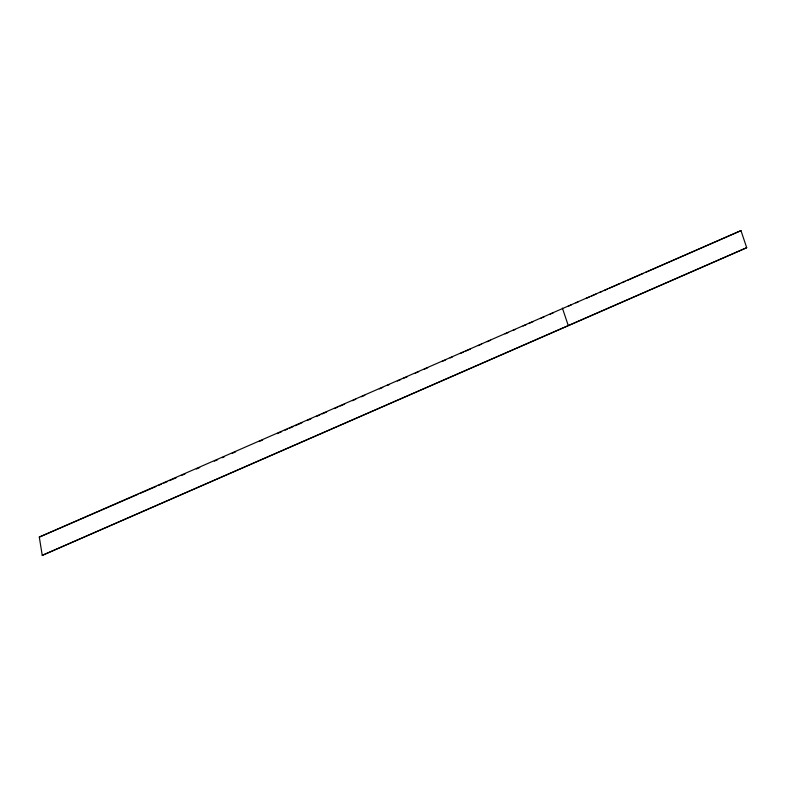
<?xml version="1.0" encoding="UTF-8"?>
<svg xmlns="http://www.w3.org/2000/svg" width="786" height="786" viewBox="0 0 786 786"><rect width="100%" height="100%" fill="white"/><g stroke="black" fill="none" stroke-linecap="round" stroke-linejoin="round"><path stroke-width="1.18" d="M39.3 537.074L740.972 230.622L746.7 247.708L42.238 555.378L39.3 537.074L138.012 494.306M196.343 469.016L199.713 467.542M214.313 461.156L217.683 459.672M222.173 457.707L224.423 456.725M232.283 453.286L235.653 451.812M259.233 441.486L262.603 440.013M277.203 433.626L281.693 431.661M285.063 430.188L287.303 429.205M289.553 428.223L292.923 426.739M295.163 425.757L301.903 422.809M307.523 420.353L310.883 418.879M316.503 416.423L319.873 414.949M322.113 413.967L326.612 412.002M334.472 408.553L337.842 407.079M340.083 406.097L344.573 404.132M352.433 400.693L355.803 399.219M361.422 396.763L364.792 395.289M379.383 388.893L382.753 387.419M387.252 385.454L389.492 384.472M397.352 381.033L400.722 379.559M402.972 378.577L407.462 376.612M415.322 373.163L418.692 371.69M424.302 369.233L427.672 367.76M442.272 361.373L445.642 359.9M450.132 357.925L452.382 356.942M460.242 353.504L463.612 352.03M465.852 351.047L470.342 349.082M478.202 345.644L481.572 344.17M487.192 341.704L490.562 340.23M505.162 333.844L508.522 332.37M513.022 330.405L515.262 329.422M523.122 325.974L526.492 324.5M528.742 323.518L533.232 321.553M541.092 318.114L544.462 316.64M550.072 314.184L553.442 312.71M568.042 306.314L571.412 304.84M575.902 302.875L578.152 301.893M586.012 298.454L589.382 296.98M591.622 295.998L596.112 294.033M599.482 292.559L601.732 291.567M603.972 290.584L607.342 289.11M609.592 288.128L619.702 283.707M621.942 282.724L625.312 281.25M627.562 280.268L643.282 273.381M645.522 272.398L740.972 230.622M42.238 555.378L746.7 247.708M140.252 493.333L155.962 486.524M158.202 485.561L161.572 484.097M163.812 483.125L167.182 481.671M169.422 480.698L176.152 477.78M181.763 475.353L185.123 473.889M562.403 308.102L568.131 325.188"/></g></svg>
